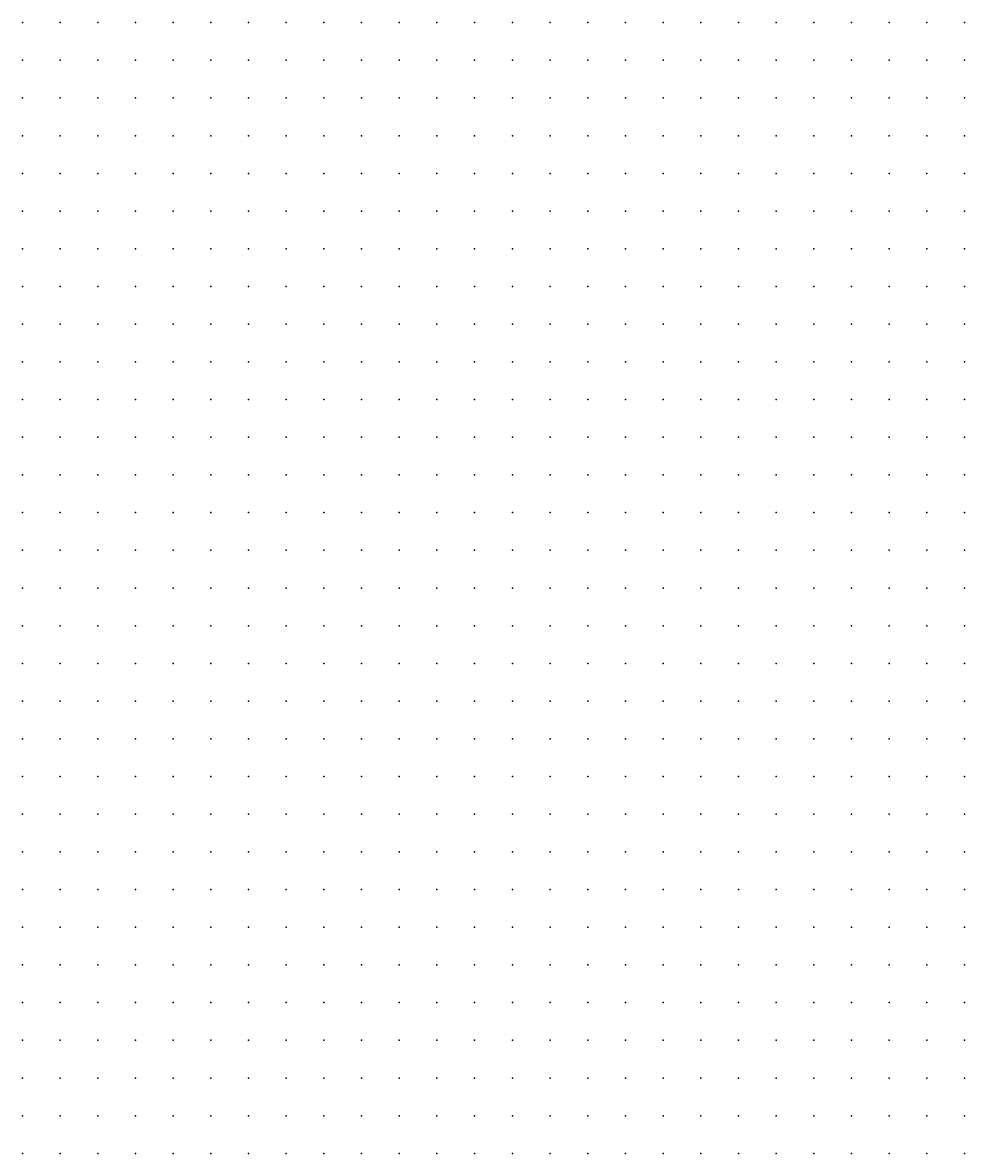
# Model space of a CAD drawing. Header units: metres. Extents: x 287878 to 288137, y 62805 to 63074.
# Drawn here: x 288111 to 288136, y 62980 to 63010 of the extents above; entities that cross this region are included whole.
import ezdxf

# ---------------------------------------------------------------- set-up
doc = ezdxf.new("R2010")
doc.units = ezdxf.units.M
doc.layers.add('SURVEY_INTERP', color=8, linetype='Continuous')

msp = doc.modelspace()

# ---------------------------------------------------------------- linework, layer by layer
at = {"layer": 'SURVEY_INTERP'}
for p in [(288111, 63010, 117.82), (288112, 63010, 117.824), (288113, 63010, 117.827), (288114, 63010, 117.83), (288115, 63010, 117.833), (288116, 63010, 117.834), (288117, 63010, 117.836), (288118, 63010, 117.837), (288119, 63010, 117.838), (288120, 63010, 117.838), (288121, 63010, 117.838), (288122, 63010, 117.838), (288123, 63010, 117.837), (288124, 63010, 117.836), (288125, 63010, 117.835), (288126, 63010, 117.834), (288127, 63010, 117.832), (288128, 63010, 117.83), (288129, 63010, 117.828), (288130, 63010, 117.826), (288131, 63010, 117.824), (288132, 63010, 117.822), (288133, 63010, 117.819), (288134, 63010, 117.816), (288135, 63010, 117.813), (288136, 63010, 117.811), (288111, 63009, 117.826), (288112, 63009, 117.829), (288113, 63009, 117.832), (288114, 63009, 117.835), (288115, 63009, 117.837), (288116, 63009, 117.839), (288117, 63009, 117.84), (288118, 63009, 117.841), (288119, 63009, 117.841), (288120, 63009, 117.841), (288121, 63009, 117.841), (288122, 63009, 117.84), (288123, 63009, 117.84), (288124, 63009, 117.838), (288125, 63009, 117.837), (288126, 63009, 117.836), (288127, 63009, 117.834), (288128, 63009, 117.832), (288129, 63009, 117.83), (288130, 63009, 117.827), (288131, 63009, 117.825), (288132, 63009, 117.822), (288133, 63009, 117.819), (288134, 63009, 117.817), (288135, 63009, 117.814), (288136, 63009, 117.81), (288111, 63008, 117.831), (288112, 63008, 117.834), (288113, 63008, 117.837), (288114, 63008, 117.84), (288115, 63008, 117.841), (288116, 63008, 117.843), (288117, 63008, 117.844), (288118, 63008, 117.844), (288119, 63008, 117.845), (288120, 63008, 117.845), (288121, 63008, 117.844), (288122, 63008, 117.843), (288123, 63008, 117.842), (288124, 63008, 117.841), (288125, 63008, 117.839), (288126, 63008, 117.838), (288127, 63008, 117.836), (288128, 63008, 117.833), (288129, 63008, 117.831), (288130, 63008, 117.828), (288131, 63008, 117.826), (288132, 63008, 117.823), (288133, 63008, 117.82), (288134, 63008, 117.817), (288135, 63008, 117.814), (288136, 63008, 117.81), (288111, 63007, 117.837), (288112, 63007, 117.84), (288113, 63007, 117.843), (288114, 63007, 117.845), (288115, 63007, 117.846), (288116, 63007, 117.847), (288117, 63007, 117.848), (288118, 63007, 117.849), (288119, 63007, 117.848), (288120, 63007, 117.848), (288121, 63007, 117.847), (288122, 63007, 117.846), (288123, 63007, 117.845), (288124, 63007, 117.843), (288125, 63007, 117.842), (288126, 63007, 117.84), (288127, 63007, 117.837), (288128, 63007, 117.835), (288129, 63007, 117.832), (288130, 63007, 117.83), (288131, 63007, 117.827), (288132, 63007, 117.824), (288133, 63007, 117.82), (288134, 63007, 117.817), (288135, 63007, 117.814), (288136, 63007, 117.81), (288111, 63006, 117.843), (288112, 63006, 117.846), (288113, 63006, 117.848), (288114, 63006, 117.85), (288115, 63006, 117.851), (288116, 63006, 117.852), (288117, 63006, 117.853), (288118, 63006, 117.853), (288119, 63006, 117.852), (288120, 63006, 117.852), (288121, 63006, 117.851), (288122, 63006, 117.85), (288123, 63006, 117.848), (288124, 63006, 117.846), (288125, 63006, 117.844), (288126, 63006, 117.842), (288127, 63006, 117.839), (288128, 63006, 117.837), (288129, 63006, 117.834), (288130, 63006, 117.831), (288131, 63006, 117.828), (288132, 63006, 117.824), (288133, 63006, 117.821), (288134, 63006, 117.817), (288135, 63006, 117.814), (288136, 63006, 117.81), (288111, 63005, 117.849), (288112, 63005, 117.852), (288113, 63005, 117.854), (288114, 63005, 117.855), (288115, 63005, 117.857), (288116, 63005, 117.857), (288117, 63005, 117.857), (288118, 63005, 117.857), (288119, 63005, 117.857), (288120, 63005, 117.856), (288121, 63005, 117.854), (288122, 63005, 117.853), (288123, 63005, 117.851), (288124, 63005, 117.849), (288125, 63005, 117.846), (288126, 63005, 117.844), (288127, 63005, 117.841), (288128, 63005, 117.838), (288129, 63005, 117.835), (288130, 63005, 117.832), (288131, 63005, 117.828), (288132, 63005, 117.825), (288133, 63005, 117.821), (288134, 63005, 117.818), (288135, 63005, 117.814), (288136, 63005, 117.81), (288111, 63004, 117.856), (288112, 63004, 117.858), (288113, 63004, 117.86), (288114, 63004, 117.861), (288115, 63004, 117.862), (288116, 63004, 117.862), (288117, 63004, 117.862), (288118, 63004, 117.862), (288119, 63004, 117.861), (288120, 63004, 117.86), (288121, 63004, 117.858), (288122, 63004, 117.856), (288123, 63004, 117.854), (288124, 63004, 117.852), (288125, 63004, 117.849), (288126, 63004, 117.846), (288127, 63004, 117.843), (288128, 63004, 117.84), (288129, 63004, 117.837), (288130, 63004, 117.833), (288131, 63004, 117.829), (288132, 63004, 117.826), (288133, 63004, 117.822), (288134, 63004, 117.818), (288135, 63004, 117.814), (288136, 63004, 117.81), (288111, 63003, 117.863), (288112, 63003, 117.865), (288113, 63003, 117.866), (288114, 63003, 117.867), (288115, 63003, 117.868), (288116, 63003, 117.868), (288117, 63003, 117.867), (288118, 63003, 117.867), (288119, 63003, 117.865), (288120, 63003, 117.864), (288121, 63003, 117.862), (288122, 63003, 117.86), (288123, 63003, 117.857), (288124, 63003, 117.855), (288125, 63003, 117.852), (288126, 63003, 117.849), (288127, 63003, 117.845), (288128, 63003, 117.842), (288129, 63003, 117.838), (288130, 63003, 117.834), (288131, 63003, 117.83), (288132, 63003, 117.826), (288133, 63003, 117.822), (288134, 63003, 117.818), (288135, 63003, 117.814), (288136, 63003, 117.809), (288111, 63002, 117.87), (288112, 63002, 117.872), (288113, 63002, 117.873), (288114, 63002, 117.874), (288115, 63002, 117.874), (288116, 63002, 117.874), (288117, 63002, 117.873), (288118, 63002, 117.872), (288119, 63002, 117.87), (288120, 63002, 117.868), (288121, 63002, 117.866), (288122, 63002, 117.863), (288123, 63002, 117.861), (288124, 63002, 117.858), (288125, 63002, 117.854), (288126, 63002, 117.851), (288127, 63002, 117.847), (288128, 63002, 117.843), (288129, 63002, 117.84), (288130, 63002, 117.835), (288131, 63002, 117.831), (288132, 63002, 117.827), (288133, 63002, 117.823), (288134, 63002, 117.818), (288135, 63002, 117.814), (288136, 63002, 117.809), (288111, 63001, 117.878), (288112, 63001, 117.879), (288113, 63001, 117.88), (288114, 63001, 117.881), (288115, 63001, 117.88), (288116, 63001, 117.88), (288117, 63001, 117.879), (288118, 63001, 117.877), (288119, 63001, 117.875), (288120, 63001, 117.873), (288121, 63001, 117.87), (288122, 63001, 117.867), (288123, 63001, 117.864), (288124, 63001, 117.861), (288125, 63001, 117.857), (288126, 63001, 117.853), (288127, 63001, 117.849), (288128, 63001, 117.845), (288129, 63001, 117.841), (288130, 63001, 117.837), (288131, 63001, 117.832), (288132, 63001, 117.828), (288133, 63001, 117.823), (288134, 63001, 117.818), (288135, 63001, 117.814), (288136, 63001, 117.809), (288111, 63000, 117.886), (288112, 63000, 117.887), (288113, 63000, 117.888), (288114, 63000, 117.888), (288115, 63000, 117.887), (288116, 63000, 117.886), (288117, 63000, 117.885), (288118, 63000, 117.883), (288119, 63000, 117.88), (288120, 63000, 117.878), (288121, 63000, 117.875), (288122, 63000, 117.871), (288123, 63000, 117.868), (288124, 63000, 117.864), (288125, 63000, 117.86), (288126, 63000, 117.856), (288127, 63000, 117.852), (288128, 63000, 117.847), (288129, 63000, 117.843), (288130, 63000, 117.838), (288131, 63000, 117.833), (288132, 63000, 117.828), (288133, 63000, 117.823), (288134, 63000, 117.818), (288135, 63000, 117.813), (288136, 63000, 117.808), (288111, 62999, 117.895), (288112, 62999, 117.896), (288113, 62999, 117.896), (288114, 62999, 117.895), (288115, 62999, 117.894), (288116, 62999, 117.893), (288117, 62999, 117.891), (288118, 62999, 117.888), (288119, 62999, 117.886), (288120, 62999, 117.883), (288121, 62999, 117.879), (288122, 62999, 117.875), (288123, 62999, 117.872), (288124, 62999, 117.867), (288125, 62999, 117.863), (288126, 62999, 117.859), (288127, 62999, 117.854), (288128, 62999, 117.849), (288129, 62999, 117.844), (288130, 62999, 117.839), (288131, 62999, 117.834), (288132, 62999, 117.829), (288133, 62999, 117.824), (288134, 62999, 117.819), (288135, 62999, 117.813), (288136, 62999, 117.808), (288111, 62998, 117.905), (288112, 62998, 117.905), (288113, 62998, 117.905), (288114, 62998, 117.904), (288115, 62998, 117.902), (288116, 62998, 117.9), (288117, 62998, 117.898), (288118, 62998, 117.895), (288119, 62998, 117.891), (288120, 62998, 117.888), (288121, 62998, 117.884), (288122, 62998, 117.88), (288123, 62998, 117.875), (288124, 62998, 117.871), (288125, 62998, 117.866), (288126, 62998, 117.861), (288127, 62998, 117.856), (288128, 62998, 117.851), (288129, 62998, 117.846), (288130, 62998, 117.841), (288131, 62998, 117.835), (288132, 62998, 117.83), (288133, 62998, 117.824), (288134, 62998, 117.819), (288135, 62998, 117.813), (288136, 62998, 117.808), (288111, 62997, 117.915), (288112, 62997, 117.915), (288113, 62997, 117.914), (288114, 62997, 117.912), (288115, 62997, 117.91), (288116, 62997, 117.908), (288117, 62997, 117.905), (288118, 62997, 117.901), (288119, 62997, 117.897), (288120, 62997, 117.893), (288121, 62997, 117.889), (288122, 62997, 117.884), (288123, 62997, 117.879), (288124, 62997, 117.874), (288125, 62997, 117.869), (288126, 62997, 117.864), (288127, 62997, 117.859), (288128, 62997, 117.853), (288129, 62997, 117.847), (288130, 62997, 117.842), (288131, 62997, 117.836), (288132, 62997, 117.83), (288133, 62997, 117.825), (288134, 62997, 117.819), (288135, 62997, 117.813), (288136, 62997, 117.807), (288111, 62996, 117.926), (288112, 62996, 117.925), (288113, 62996, 117.924), (288114, 62996, 117.922), (288115, 62996, 117.919), (288116, 62996, 117.916), (288117, 62996, 117.912), (288118, 62996, 117.908), (288119, 62996, 117.904), (288120, 62996, 117.899), (288121, 62996, 117.894), (288122, 62996, 117.889), (288123, 62996, 117.884), (288124, 62996, 117.878), (288125, 62996, 117.873), (288126, 62996, 117.867), (288127, 62996, 117.861), (288128, 62996, 117.855), (288129, 62996, 117.849), (288130, 62996, 117.843), (288131, 62996, 117.837), (288132, 62996, 117.831), (288133, 62996, 117.825), (288134, 62996, 117.819), (288135, 62996, 117.813), (288136, 62996, 117.806), (288111, 62995, 117.938), (288112, 62995, 117.937), (288113, 62995, 117.934), (288114, 62995, 117.932), (288115, 62995, 117.928), (288116, 62995, 117.924), (288117, 62995, 117.92), (288118, 62995, 117.915), (288119, 62995, 117.91), (288120, 62995, 117.905), (288121, 62995, 117.9), (288122, 62995, 117.894), (288123, 62995, 117.888), (288124, 62995, 117.882), (288125, 62995, 117.876), (288126, 62995, 117.87), (288127, 62995, 117.863), (288128, 62995, 117.857), (288129, 62995, 117.851), (288130, 62995, 117.844), (288131, 62995, 117.838), (288132, 62995, 117.831), (288133, 62995, 117.825), (288134, 62995, 117.819), (288135, 62995, 117.812), (288136, 62995, 117.806), (288111, 62994, 117.951), (288112, 62994, 117.949), (288113, 62994, 117.946), (288114, 62994, 117.942), (288115, 62994, 117.938), (288116, 62994, 117.933), (288117, 62994, 117.928), (288118, 62994, 117.923), (288119, 62994, 117.917), (288120, 62994, 117.911), (288121, 62994, 117.905), (288122, 62994, 117.899), (288123, 62994, 117.893), (288124, 62994, 117.886), (288125, 62994, 117.879), (288126, 62994, 117.873), (288127, 62994, 117.866), (288128, 62994, 117.859), (288129, 62994, 117.852), (288130, 62994, 117.846), (288131, 62994, 117.839), (288132, 62994, 117.832), (288133, 62994, 117.825), (288134, 62994, 117.818), (288135, 62994, 117.812), (288136, 62994, 117.805), (288111, 62993, 117.966), (288112, 62993, 117.962), (288113, 62993, 117.958), (288114, 62993, 117.954), (288115, 62993, 117.949), (288116, 62993, 117.943), (288117, 62993, 117.937), (288118, 62993, 117.931), (288119, 62993, 117.925), (288120, 62993, 117.918), (288121, 62993, 117.911), (288122, 62993, 117.904), (288123, 62993, 117.897), (288124, 62993, 117.89), (288125, 62993, 117.883), (288126, 62993, 117.876), (288127, 62993, 117.868), (288128, 62993, 117.861), (288129, 62993, 117.854), (288130, 62993, 117.847), (288131, 62993, 117.84), (288132, 62993, 117.832), (288133, 62993, 117.825), (288134, 62993, 117.818), (288135, 62993, 117.811), (288136, 62993, 117.804), (288111, 62992, 117.981), (288112, 62992, 117.977), (288113, 62992, 117.972), (288114, 62992, 117.966), (288115, 62992, 117.96), (288116, 62992, 117.953), (288117, 62992, 117.947), (288118, 62992, 117.94), (288119, 62992, 117.932), (288120, 62992, 117.925), (288121, 62992, 117.917), (288122, 62992, 117.91), (288123, 62992, 117.902), (288124, 62992, 117.894), (288125, 62992, 117.886), (288126, 62992, 117.879), (288127, 62992, 117.871), (288128, 62992, 117.863), (288129, 62992, 117.856), (288130, 62992, 117.848), (288131, 62992, 117.84), (288132, 62992, 117.833), (288133, 62992, 117.825), (288134, 62992, 117.818), (288135, 62992, 117.811), (288136, 62992, 117.803), (288111, 62991, 117.999), (288112, 62991, 117.993), (288113, 62991, 117.987), (288114, 62991, 117.98), (288115, 62991, 117.972), (288116, 62991, 117.964), (288117, 62991, 117.956), (288118, 62991, 117.948), (288119, 62991, 117.94), (288120, 62991, 117.932), (288121, 62991, 117.924), (288122, 62991, 117.915), (288123, 62991, 117.907), (288124, 62991, 117.898), (288125, 62991, 117.89), (288126, 62991, 117.882), (288127, 62991, 117.873), (288128, 62991, 117.865), (288129, 62991, 117.857), (288130, 62991, 117.849), (288131, 62991, 117.841), (288132, 62991, 117.833), (288133, 62991, 117.825), (288134, 62991, 117.818), (288135, 62991, 117.81), (288136, 62991, 117.802), (288111, 62990, 118.018), (288112, 62990, 118.01), (288113, 62990, 118.002), (288114, 62990, 117.994), (288115, 62990, 117.985), (288116, 62990, 117.976), (288117, 62990, 117.967), (288118, 62990, 117.958), (288119, 62990, 117.948), (288120, 62990, 117.939), (288121, 62990, 117.93), (288122, 62990, 117.921), (288123, 62990, 117.912), (288124, 62990, 117.903), (288125, 62990, 117.894), (288126, 62990, 117.885), (288127, 62990, 117.876), (288128, 62990, 117.867), (288129, 62990, 117.859), (288130, 62990, 117.85), (288131, 62990, 117.842), (288132, 62990, 117.833), (288133, 62990, 117.825), (288134, 62990, 117.817), (288135, 62990, 117.809), (288136, 62990, 117.801), (288111, 62989, 118.039), (288112, 62989, 118.029), (288113, 62989, 118.019), (288114, 62989, 118.009), (288115, 62989, 117.999), (288116, 62989, 117.988), (288117, 62989, 117.978), (288118, 62989, 117.967), (288119, 62989, 117.957), (288120, 62989, 117.947), (288121, 62989, 117.937), (288122, 62989, 117.927), (288123, 62989, 117.917), (288124, 62989, 117.907), (288125, 62989, 117.897), (288126, 62989, 117.888), (288127, 62989, 117.878), (288128, 62989, 117.869), (288129, 62989, 117.86), (288130, 62989, 117.851), (288131, 62989, 117.842), (288132, 62989, 117.834), (288133, 62989, 117.825), (288134, 62989, 117.817), (288135, 62989, 117.808), (288136, 62989, 117.8), (288111, 62988, 118.062), (288112, 62988, 118.05), (288113, 62988, 118.037), (288114, 62988, 118.025), (288115, 62988, 118.013), (288116, 62988, 118.001), (288117, 62988, 117.989), (288118, 62988, 117.978), (288119, 62988, 117.966), (288120, 62988, 117.955), (288121, 62988, 117.944), (288122, 62988, 117.933), (288123, 62988, 117.922), (288124, 62988, 117.911), (288125, 62988, 117.901), (288126, 62988, 117.891), (288127, 62988, 117.881), (288128, 62988, 117.871), (288129, 62988, 117.861), (288130, 62988, 117.852), (288131, 62988, 117.843), (288132, 62988, 117.834), (288133, 62988, 117.825), (288134, 62988, 117.816), (288135, 62988, 117.807), (288136, 62988, 117.799), (288111, 62987, 118.087), (288112, 62987, 118.072), (288113, 62987, 118.057), (288114, 62987, 118.042), (288115, 62987, 118.028), (288116, 62987, 118.014), (288117, 62987, 118.001), (288118, 62987, 117.988), (288119, 62987, 117.975), (288120, 62987, 117.963), (288121, 62987, 117.951), (288122, 62987, 117.939), (288123, 62987, 117.927), (288124, 62987, 117.916), (288125, 62987, 117.905), (288126, 62987, 117.894), (288127, 62987, 117.883), (288128, 62987, 117.873), (288129, 62987, 117.863), (288130, 62987, 117.853), (288131, 62987, 117.843), (288132, 62987, 117.833), (288133, 62987, 117.824), (288134, 62987, 117.815), (288135, 62987, 117.806), (288136, 62987, 117.797), (288111, 62986, 118.114), (288112, 62986, 118.095), (288113, 62986, 118.078), (288114, 62986, 118.06), (288115, 62986, 118.044), (288116, 62986, 118.028), (288117, 62986, 118.013), (288118, 62986, 117.999), (288119, 62986, 117.985), (288120, 62986, 117.971), (288121, 62986, 117.958), (288122, 62986, 117.945), (288123, 62986, 117.933), (288124, 62986, 117.92), (288125, 62986, 117.908), (288126, 62986, 117.897), (288127, 62986, 117.886), (288128, 62986, 117.875), (288129, 62986, 117.864), (288130, 62986, 117.853), (288131, 62986, 117.843), (288132, 62986, 117.833), (288133, 62986, 117.823), (288134, 62986, 117.814), (288135, 62986, 117.805), (288136, 62986, 117.795), (288111, 62985, 118.143), (288112, 62985, 118.12), (288113, 62985, 118.099), (288114, 62985, 118.079), (288115, 62985, 118.061), (288116, 62985, 118.043), (288117, 62985, 118.026), (288118, 62985, 118.01), (288119, 62985, 117.995), (288120, 62985, 117.98), (288121, 62985, 117.965), (288122, 62985, 117.951), (288123, 62985, 117.938), (288124, 62985, 117.925), (288125, 62985, 117.912), (288126, 62985, 117.9), (288127, 62985, 117.888), (288128, 62985, 117.876), (288129, 62985, 117.865), (288130, 62985, 117.854), (288131, 62985, 117.843), (288132, 62985, 117.833), (288133, 62985, 117.823), (288134, 62985, 117.813), (288135, 62985, 117.803), (288136, 62985, 117.794), (288111, 62984, 118.173), (288112, 62984, 118.146), (288113, 62984, 118.121), (288114, 62984, 118.099), (288115, 62984, 118.078), (288116, 62984, 118.058), (288117, 62984, 118.039), (288118, 62984, 118.021), (288119, 62984, 118.004), (288120, 62984, 117.988), (288121, 62984, 117.973), (288122, 62984, 117.958), (288123, 62984, 117.943), (288124, 62984, 117.929), (288125, 62984, 117.916), (288126, 62984, 117.903), (288127, 62984, 117.89), (288128, 62984, 117.878), (288129, 62984, 117.866), (288130, 62984, 117.854), (288131, 62984, 117.843), (288132, 62984, 117.832), (288133, 62984, 117.822), (288134, 62984, 117.811), (288135, 62984, 117.801), (288136, 62984, 117.791), (288111, 62983, 118.204), (288112, 62983, 118.173), (288113, 62983, 118.144), (288114, 62983, 118.119), (288115, 62983, 118.095), (288116, 62983, 118.073), (288117, 62983, 118.052), (288118, 62983, 118.033), (288119, 62983, 118.015), (288120, 62983, 117.997), (288121, 62983, 117.98), (288122, 62983, 117.964), (288123, 62983, 117.948), (288124, 62983, 117.933), (288125, 62983, 117.919), (288126, 62983, 117.905), (288127, 62983, 117.892), (288128, 62983, 117.879), (288129, 62983, 117.866), (288130, 62983, 117.854), (288131, 62983, 117.843), (288132, 62983, 117.831), (288133, 62983, 117.82), (288134, 62983, 117.81), (288135, 62983, 117.799), (288136, 62983, 117.789), (288111, 62982, 118.236), (288112, 62982, 118.2), (288113, 62982, 118.167), (288114, 62982, 118.139), (288115, 62982, 118.113), (288116, 62982, 118.088), (288117, 62982, 118.066), (288118, 62982, 118.045), (288119, 62982, 118.025), (288120, 62982, 118.006), (288121, 62982, 117.988), (288122, 62982, 117.97), (288123, 62982, 117.954), (288124, 62982, 117.938), (288125, 62982, 117.922), (288126, 62982, 117.908), (288127, 62982, 117.894), (288128, 62982, 117.88), (288129, 62982, 117.867), (288130, 62982, 117.854), (288131, 62982, 117.842), (288132, 62982, 117.83), (288133, 62982, 117.819), (288134, 62982, 117.808), (288135, 62982, 117.797), (288136, 62982, 117.787), (288111, 62981, 118.267), (288112, 62981, 118.226), (288113, 62981, 118.191), (288114, 62981, 118.159), (288115, 62981, 118.13), (288116, 62981, 118.104), (288117, 62981, 118.08), (288118, 62981, 118.057), (288119, 62981, 118.036), (288120, 62981, 118.015), (288121, 62981, 117.995), (288122, 62981, 117.977), (288123, 62981, 117.959), (288124, 62981, 117.942), (288125, 62981, 117.926), (288126, 62981, 117.91), (288127, 62981, 117.895), (288128, 62981, 117.881), (288129, 62981, 117.867), (288130, 62981, 117.854), (288131, 62981, 117.841), (288132, 62981, 117.829), (288133, 62981, 117.817), (288134, 62981, 117.806), (288135, 62981, 117.795), (288136, 62981, 117.784), (288111, 62980, 118.298), (288112, 62980, 118.252), (288113, 62980, 118.213), (288114, 62980, 118.179), (288115, 62980, 118.149), (288116, 62980, 118.121), (288117, 62980, 118.094), (288118, 62980, 118.07), (288119, 62980, 118.046), (288120, 62980, 118.024), (288121, 62980, 118.003), (288122, 62980, 117.983), (288123, 62980, 117.964), (288124, 62980, 117.946), (288125, 62980, 117.929), (288126, 62980, 117.912), (288127, 62980, 117.896), (288128, 62980, 117.881), (288129, 62980, 117.867), (288130, 62980, 117.853), (288131, 62980, 117.84), (288132, 62980, 117.828), (288133, 62980, 117.815), (288134, 62980, 117.804), (288135, 62980, 117.792), (288136, 62980, 117.781)]:
    msp.add_point(p, dxfattribs=at)

doc.saveas('drawing.dxf')
